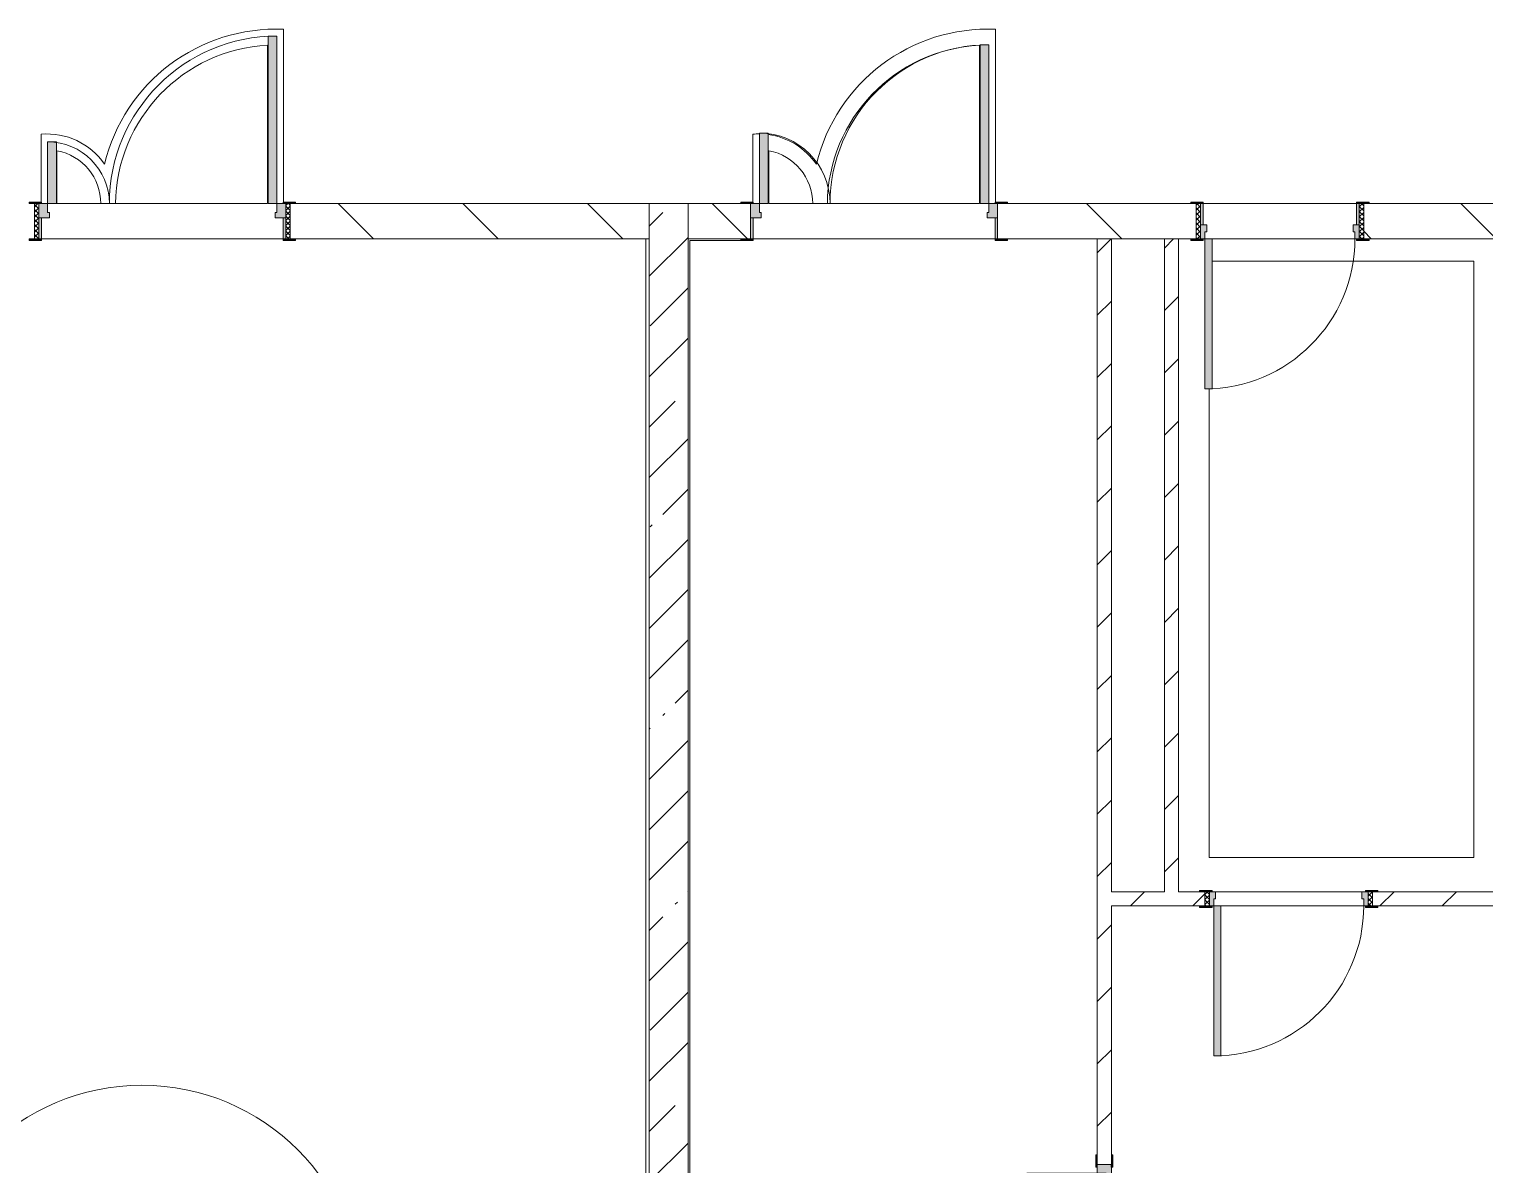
# Model space of a CAD drawing. Header units: millimetres. Extents: x 39815 to 261742, y -8553 to 29000.
# Drawn here: x 238347 to 246599, y 5153 to 11589 of the extents above; entities that cross this region are included whole.
import ezdxf

# ---------------------------------------------------------------- set-up
doc = ezdxf.new("R2010")
doc.units = ezdxf.units.MM
for name, color, linetype, lineweight in [('A-AREA-IDEN', 7, 'Continuous', 9), ('A-DETL', 7, 'Continuous', 5), ('A-WALL-2', 7, 'Continuous', 9), ('I-WALL-3', 7, 'Continuous', 5)]:
    doc.layers.add(name, color=color, linetype=linetype, lineweight=lineweight)
for name, color, linetype, lineweight, true_color in [('A-DOOR-2', 7, 'Continuous', 5, 0xaaaaaa), ('A-DOOR-3', 7, 'Continuous', 5, 0xe2e2e2), ('A-DOOR-FRAM-2', 7, 'Continuous', 5, 0xe2e2e2), ('A-DOOR-FRAM-3', 7, 'Continuous', 5, 0xaaaaaa), ('A-FLOR-1', 7, 'Continuous', 5, 0xaaaaaa), ('I-WALL-4', 7, 'Continuous', 5, 0x2b586c)]:
    doc.layers.add(name, color=color, linetype=linetype, lineweight=lineweight, true_color=true_color)
pattern_1 = [(135, (134731.94, 0), (-353.5534, -353.5534), [])]
pattern_2 = [(45, (134731.94, 0), (-176.7767, 176.7767), [])]

# ---------------------------------------------------------------- blocks, each defined once
blk = doc.blocks.new('110_Дверь_СКБ_2Ст - Д-2а_л_ Из коридора на лестницу-32216062-Общий план 2 этажа с размещением фрагментов 2_8-2_11')
at = {"layer": 'A-DOOR-3'}
for points in [[(612.5, 100), (662.5, 100), (662.5, 1000), (612.5, 1000)], [(-587.5, 100), (-587.5, 500), (-637.5, 500), (-637.5, 100)], [(712.5, -100), (712.5, 20), (697.5, 20), (697.5, -100)]]:
    blk.add_hatch(color=256, dxfattribs=at).paths.add_polyline_path(points)
h = blk.add_hatch(color=256, dxfattribs=at)
h.paths.add_polyline_path([(652.5, 20), (712.5, 20), (712.5, 100), (662.5, 100), (662.5, 50), (652.5, 50)])
h.paths.add_polyline_path([(-687.5, 20), (-627.5, 20), (-627.5, 50), (-637.5, 50), (-637.5, 100), (-687.5, 100)])
at = {"layer": 'A-DOOR-FRAM-2'}
for points in [[(-672.5, 100), (-672.5, 108), (-742.5, 108), (-742.5, 100)], [(767.5, 100), (767.5, 108), (697.5, 108), (697.5, 100)], [(-672.5, -100), (-672.5, 20), (-687.5, 20), (-687.5, -100)], [(-672.5, -108), (-672.5, -100), (-742.5, -100), (-742.5, -108)], [(767.5, -108), (767.5, -100), (697.5, -100), (697.5, -108)]]:
    blk.add_hatch(color=256, dxfattribs=at).paths.add_polyline_path(points)
at = {"layer": 'A-DOOR-2'}
for p, q in [((662.5, 1000), (612.5, 1000)), ((612.5, 1000), (612.5, 100)), ((662.5, 100), (662.5, 1000)), ((-637.5, 500), (-637.5, 100)), ((-587.5, 500), (-637.5, 500)), ((-587.5, 100), (-587.5, 500)), ((-637.5, 100), (-587.5, 100)), ((612.5, 100), (662.5, 100))]:
    blk.add_line(p, q, dxfattribs=at)
for centre, radius, start, end in [((662.5, 100), 900, 90, 180), ((-637.5, 100), 400, 360, 90)]:
    blk.add_arc(centre, radius, start, end, dxfattribs=at)
at = {"layer": 'A-DOOR-FRAM-3'}
for p, q in [((-672.5, 108), (-742.5, 108)), ((-742.5, 108), (-742.5, 100)), ((-742.5, 100), (-672.5, 100)), ((-637.5, 100), (-687.5, 100)), ((-687.5, 100), (-687.5, 20)), ((-672.5, 100), (-672.5, 108)), ((-637.5, 50), (-637.5, 100)), ((662.5, 100), (662.5, 50)), ((712.5, 100), (662.5, 100)), ((767.5, 108), (697.5, 108)), ((697.5, 108), (697.5, 100)), ((697.5, 100), (767.5, 100)), ((712.5, 20), (712.5, 100)), ((767.5, 100), (767.5, 108)), ((-687.5, 20), (-627.5, 20)), ((-672.5, 20), (-687.5, 20)), ((-687.5, 20), (-687.5, -100)), ((-672.5, -100), (-672.5, 20)), ((-627.5, 50), (-637.5, 50)), ((-627.5, 20), (-627.5, 50)), ((662.5, 50), (652.5, 50)), ((652.5, 50), (652.5, 20)), ((652.5, 20), (712.5, 20)), ((712.5, 20), (697.5, 20)), ((697.5, 20), (697.5, -100)), ((712.5, -100), (712.5, 20)), ((-672.5, -100), (-742.5, -100)), ((-742.5, -100), (-742.5, -108)), ((-742.5, -108), (-672.5, -108)), ((-687.5, -100), (-672.5, -100)), ((-672.5, -108), (-672.5, -100)), ((697.5, -100), (712.5, -100)), ((767.5, -100), (697.5, -100)), ((697.5, -100), (697.5, -108)), ((697.5, -108), (767.5, -108)), ((767.5, -108), (767.5, -100))]:
    blk.add_line(p, q, dxfattribs=at)
blk = doc.blocks.new('110_Дверь_СКБ_1Ст_Внутренняя1 - Д-8 950x2100h_охрана-V117-Общий план 2 этажа с размещением фрагментов 2_8-2_11')
at = {"layer": 'A-DOOR-2'}
h = blk.add_hatch(dxfattribs=at)
h.set_pattern_fill('FP_17', color=256, style=0, pattern_type=2)
h.set_pattern_definition([(135, (1826.41, 164.685), (-14.14214, -14.14214), []), (225, (1826.41, 164.685), (14.14214, -14.14214), [])])
h.paths.add_polyline_path([(487.5, 100), (462.5, 100), (462.5, -100), (487.5, -100)])
at = {"layer": 'A-DOOR-3'}
h = blk.add_hatch(color=256, dxfattribs=at)
h.paths.add_polyline_path([(437.5, 100), (437.5, 60), (427.5, 60), (427.5, 20), (462.5, 20), (462.5, 100)])
h.paths.add_polyline_path([(-412.5, 100), (-437.5, 100), (-437.5, 20), (-402.5, 20), (-402.5, 60), (-412.5, 60)])
at = {"layer": 'A-DOOR-FRAM-2'}
for points in [[(397.5, 950), (397.5, 100), (437.5, 100), (437.5, 950)], [(-492.5, 108), (-492.5, 100), (-422.5, 100), (-422.5, 108)], [(517.5, 108), (447.5, 108), (447.5, 100), (517.5, 100)], [(-422.5, 20), (-437.5, 20), (-437.5, -100), (-422.5, -100)], [(462.5, 20), (447.5, 20), (447.5, -100), (462.5, -100)], [(-492.5, -100), (-492.5, -108), (-422.5, -108), (-422.5, -100)], [(447.5, -100), (447.5, -108), (517.5, -108), (517.5, -100)]]:
    blk.add_hatch(color=256, dxfattribs=at).paths.add_polyline_path(points)
at = {"layer": 'A-DOOR-FRAM-3'}
h = blk.add_hatch(dxfattribs=at)
h.set_pattern_fill('FP_18', color=256, style=0, pattern_type=2)
h.set_pattern_definition([(45, (-296.384, 164.685), (-14.1421, 14.1421), []), (135, (-296.384, 164.685), (-14.1421, -14.1421), [])])
h.paths.add_polyline_path([(-437.5, 100), (-462.5, 100), (-462.5, -100), (-437.5, -100)])
at = {"layer": 'A-DOOR-2'}
for p, q in [((437.5, 950), (397.5, 950)), ((397.5, 950), (397.5, 100)), ((437.5, 100), (437.5, 950)), ((397.5, 100), (437.5, 100))]:
    blk.add_line(p, q, dxfattribs=at)
blk.add_arc((437.5, 100), 850, 90, 180, dxfattribs=at)
at = {"layer": 'A-DOOR-FRAM-3'}
for p, q in [((-422.5, 108), (-492.5, 108)), ((-492.5, 108), (-492.5, 100)), ((-492.5, 100), (-422.5, 100)), ((-437.5, 100), (-462.5, 100)), ((-462.5, 100), (-462.5, -100)), ((-412.5, 100), (-437.5, 100)), ((-437.5, 100), (-437.5, 20)), ((-437.5, -100), (-437.5, 100)), ((-422.5, 100), (-437.5, 100)), ((-437.5, 100), (-437.5, 99)), ((-437.5, 99), (-422.5, 99)), ((-422.5, 100), (-422.5, 108)), ((-422.5, 99), (-422.5, 100)), ((-412.5, 60), (-412.5, 100)), ((437.5, 100), (437.5, 60)), ((462.5, 100), (437.5, 100)), ((517.5, 108), (447.5, 108)), ((447.5, 108), (447.5, 100)), ((462.5, 100), (447.5, 100)), ((447.5, 100), (447.5, 99)), ((447.5, 100), (517.5, 100)), ((447.5, 99), (462.5, 99)), ((462.5, 20), (462.5, 100)), ((487.5, 100), (462.5, 100)), ((462.5, 100), (462.5, -100)), ((462.5, 99), (462.5, 100)), ((487.5, -100), (487.5, 100)), ((517.5, 100), (517.5, 108)), ((-437.5, 20), (-402.5, 20)), ((-422.5, 20), (-437.5, 20)), ((-437.5, 20), (-437.5, -100)), ((-422.5, -100), (-422.5, 20)), ((-402.5, 60), (-412.5, 60)), ((-402.5, 20), (-402.5, 60)), ((437.5, 60), (427.5, 60)), ((427.5, 60), (427.5, 20)), ((427.5, 20), (462.5, 20)), ((462.5, 20), (447.5, 20)), ((447.5, 20), (447.5, -100)), ((462.5, -100), (462.5, 20)), ((-422.5, -100), (-492.5, -100)), ((-492.5, -100), (-492.5, -108)), ((-492.5, -108), (-422.5, -108)), ((-462.5, -100), (-437.5, -100)), ((-437.5, -100), (-422.5, -100)), ((-422.5, -108), (-422.5, -100)), ((447.5, -100), (462.5, -100)), ((517.5, -100), (447.5, -100)), ((447.5, -100), (447.5, -108)), ((447.5, -108), (517.5, -108)), ((462.5, -100), (487.5, -100)), ((517.5, -108), (517.5, -100))]:
    blk.add_line(p, q, dxfattribs=at)
blk = doc.blocks.new('110_Дверь_СКБ_1Ст_Внутренняя1 - Д-8 950x2100h_охрана-V169-Общий план 2 этажа с размещением фрагментов 2_8-2_11')
at = {"layer": 'A-DOOR-2'}
h = blk.add_hatch(dxfattribs=at)
h.set_pattern_fill('FP_106', color=256, style=0, pattern_type=2)
h.set_pattern_definition([(135, (1826.41, 104.685), (-14.14214, -14.14214), []), (225, (1826.41, 104.685), (14.14214, -14.14214), [])])
h.paths.add_polyline_path([(487.5, 40), (462.5, 40), (462.5, -40), (487.5, -40)])
at = {"layer": 'A-DOOR-3'}
h = blk.add_hatch(color=256, dxfattribs=at)
h.paths.add_polyline_path([(437.5, 40), (437.5, 0), (427.5, 0), (427.5, -40), (462.5, -40), (462.5, 40)])
h.paths.add_polyline_path([(-412.5, 40), (-437.5, 40), (-437.5, -40), (-402.5, -40), (-402.5, 0), (-412.5, 0)])
at = {"layer": 'A-DOOR-FRAM-2'}
for points in [[(397.5, 890), (397.5, 40), (437.5, 40), (437.5, 890)], [(-492.5, 48), (-492.5, 40), (-422.5, 40), (-422.5, 48)], [(517.5, 48), (447.5, 48), (447.5, 40), (517.5, 40)], [(-422.5, -40), (-492.5, -40), (-492.5, -48), (-422.5, -48)], [(447.5, -40), (447.5, -48), (517.5, -48), (517.5, -40)]]:
    blk.add_hatch(color=256, dxfattribs=at).paths.add_polyline_path(points)
at = {"layer": 'A-DOOR-FRAM-3'}
h = blk.add_hatch(dxfattribs=at)
h.set_pattern_fill('FP_19', color=256, style=0, pattern_type=2)
h.set_pattern_definition([(45, (-296.384, 104.685), (-14.1421, 14.1421), []), (135, (-296.384, 104.685), (-14.1421, -14.1421), [])])
h.paths.add_polyline_path([(-437.5, 40), (-462.5, 40), (-462.5, -40), (-437.5, -40)])
at = {"layer": 'A-DOOR-2'}
for p, q in [((437.5, 890), (397.5, 890)), ((397.5, 890), (397.5, 40)), ((437.5, 40), (437.5, 890)), ((397.5, 40), (437.5, 40))]:
    blk.add_line(p, q, dxfattribs=at)
blk.add_arc((437.5, 40), 850, 90, 180, dxfattribs=at)
at = {"layer": 'A-DOOR-FRAM-3'}
for p, q in [((-422.5, 48), (-492.5, 48)), ((-492.5, 48), (-492.5, 40)), ((-492.5, 40), (-422.5, 40)), ((-437.5, 40), (-462.5, 40)), ((-462.5, 40), (-462.5, -40)), ((-412.5, 40), (-437.5, 40)), ((-437.5, 40), (-437.5, -40)), ((-437.5, -40), (-437.5, 40)), ((-422.5, 40), (-437.5, 40)), ((-437.5, 40), (-437.5, 39)), ((-437.5, 39), (-422.5, 39)), ((-422.5, 40), (-422.5, 48)), ((-422.5, 39), (-422.5, 40)), ((-412.5, 0), (-412.5, 40)), ((-402.5, 0), (-412.5, 0)), ((-402.5, -40), (-402.5, 0)), ((437.5, 0), (427.5, 0)), ((427.5, 0), (427.5, -40)), ((437.5, 40), (437.5, 0)), ((462.5, 40), (437.5, 40)), ((517.5, 48), (447.5, 48)), ((447.5, 48), (447.5, 40)), ((462.5, 40), (447.5, 40)), ((447.5, 40), (447.5, 39)), ((447.5, 40), (517.5, 40)), ((447.5, 39), (462.5, 39)), ((462.5, -40), (462.5, 40)), ((487.5, 40), (462.5, 40)), ((462.5, 40), (462.5, -40)), ((462.5, 39), (462.5, 40)), ((487.5, -40), (487.5, 40)), ((517.5, 40), (517.5, 48)), ((-422.5, -40), (-492.5, -40)), ((-492.5, -40), (-492.5, -48)), ((-492.5, -48), (-422.5, -48)), ((-462.5, -40), (-437.5, -40)), ((-422.5, -39), (-437.5, -39)), ((-437.5, -39), (-437.5, -40)), ((-437.5, -40), (-402.5, -40)), ((-437.5, -40), (-422.5, -40)), ((-422.5, -40), (-422.5, -39)), ((-422.5, -48), (-422.5, -40)), ((427.5, -40), (462.5, -40)), ((462.5, -39), (447.5, -39)), ((447.5, -39), (447.5, -40)), ((447.5, -40), (462.5, -40)), ((517.5, -40), (447.5, -40)), ((447.5, -40), (447.5, -48)), ((447.5, -48), (517.5, -48)), ((462.5, -40), (462.5, -39)), ((462.5, -40), (487.5, -40)), ((517.5, -48), (517.5, -40))]:
    blk.add_line(p, q, dxfattribs=at)
blk = doc.blocks.new('110_Дверь_СКБ_2Ст - Д-6_л__ ДОО_Дв_1450x2100h_Дверь из раздевальной в коридор-V120-Общий план 2 этажа с размещением фрагментов 2_8-2_11')
at = {"layer": 'A-DOOR-2'}
h = blk.add_hatch(dxfattribs=at)
h.set_pattern_fill('FP_4', color=256, style=0, pattern_type=2)
h.set_pattern_definition([(135, (1576.41, 164.685), (-14.14214, -14.14214), []), (225, (1576.41, 164.685), (14.14214, -14.14214), [])])
h.paths.add_polyline_path([(737.5, 100), (712.5, 100), (712.5, -100), (737.5, -100)])
at = {"layer": 'A-DOOR-3'}
for points in [[(662.5, 100), (662.5, 1050), (612.5, 1050), (612.5, 100)], [(-587.5, 100), (-587.5, 450), (-637.5, 450), (-637.5, 100)]]:
    blk.add_hatch(color=256, dxfattribs=at).paths.add_polyline_path(points)
h = blk.add_hatch(color=256, dxfattribs=at)
h.paths.add_polyline_path([(712.5, 100), (662.5, 100), (662.5, 50), (652.5, 50), (652.5, 20), (712.5, 20)])
h.paths.add_polyline_path([(-627.5, 20), (-627.5, 50), (-637.5, 50), (-637.5, 100), (-687.5, 100), (-687.5, 20)])
at = {"layer": 'A-DOOR-FRAM-2'}
for points in [[(-672.5, 100), (-672.5, 108), (-742.5, 108), (-742.5, 100)], [(767.5, 100), (767.5, 108), (697.5, 108), (697.5, 100)], [(-672.5, 20), (-687.5, 20), (-687.5, -100), (-672.5, -100), (-672.5, -57.7)], [(712.5, 20), (697.5, 20), (697.5, -100), (712.5, -100)], [(-672.5, -100), (-742.5, -100), (-742.5, -108), (-672.5, -108)], [(767.5, -108), (767.5, -100), (697.5, -100), (697.5, -108)]]:
    blk.add_hatch(color=256, dxfattribs=at).paths.add_polyline_path(points)
at = {"layer": 'A-DOOR-FRAM-3'}
h = blk.add_hatch(dxfattribs=at)
h.set_pattern_fill('FP_5', color=256, style=0, pattern_type=2)
h.set_pattern_definition([(45, (-546.384, 164.685), (-14.1421, 14.1421), []), (135, (-546.384, 164.685), (-14.1421, -14.1421), [])])
h.paths.add_polyline_path([(-687.5, -57.7), (-687.5, 100), (-712.5, 100), (-712.5, -100), (-687.5, -100)])
at = {"layer": 'A-DOOR-2'}
for p, q in [((662.5, 1050), (612.5, 1050)), ((612.5, 1050), (612.5, 100)), ((662.5, 100), (662.5, 1050)), ((-637.5, 450), (-637.5, 100)), ((-587.5, 450), (-637.5, 450)), ((-587.5, 100), (-587.5, 450)), ((-637.5, 100), (-587.5, 100)), ((612.5, 100), (662.5, 100))]:
    blk.add_line(p, q, dxfattribs=at)
for centre, radius, start, end in [((662.5, 100), 950, 90, 180), ((-637.5, 100), 350, 360, 90)]:
    blk.add_arc(centre, radius, start, end, dxfattribs=at)
at = {"layer": 'A-DOOR-FRAM-3'}
for p, q in [((-672.5, 108), (-742.5, 108)), ((-742.5, 108), (-742.5, 100)), ((-742.5, 100), (-672.5, 100)), ((-687.5, 100), (-712.5, 100)), ((-712.5, 100), (-712.5, -100)), ((-637.5, 100), (-687.5, 100)), ((-687.5, 100), (-687.5, 20)), ((-687.5, -100), (-687.5, 100)), ((-672.5, 100), (-672.5, 108)), ((-637.5, 50), (-637.5, 100)), ((662.5, 100), (662.5, 50)), ((712.5, 100), (662.5, 100)), ((767.5, 108), (697.5, 108)), ((697.5, 108), (697.5, 100)), ((697.5, 100), (767.5, 100)), ((712.5, 20), (712.5, 100)), ((737.5, 100), (712.5, 100)), ((712.5, 100), (712.5, -100)), ((737.5, -100), (737.5, 100)), ((767.5, 100), (767.5, 108)), ((-687.5, 20), (-627.5, 20)), ((-672.5, 20), (-687.5, 20)), ((-687.5, 20), (-687.5, -100)), ((-672.5, -100), (-672.5, 20)), ((-627.5, 50), (-637.5, 50)), ((-627.5, 20), (-627.5, 50)), ((662.5, 50), (652.5, 50)), ((652.5, 50), (652.5, 20)), ((652.5, 20), (712.5, 20)), ((712.5, 20), (697.5, 20)), ((697.5, 20), (697.5, -100)), ((712.5, -100), (712.5, 20)), ((-672.5, -100), (-742.5, -100)), ((-742.5, -100), (-742.5, -108)), ((-742.5, -108), (-672.5, -108)), ((-712.5, -100), (-687.5, -100)), ((-687.5, -100), (-672.5, -100)), ((-672.5, -108), (-672.5, -100)), ((697.5, -100), (712.5, -100)), ((767.5, -100), (697.5, -100)), ((697.5, -100), (697.5, -108)), ((697.5, -108), (767.5, -108)), ((712.5, -100), (737.5, -100)), ((767.5, -108), (767.5, -100))]:
    blk.add_line(p, q, dxfattribs=at)
blk = doc.blocks.new('110_Дверь_СКБ_2Ст - Д-5_п_ Из игровой в коридор-32351726-Общий план 2 этажа с размещением фрагментов 2_8-2_11')
at = {"layer": 'A-DOOR-3'}
h = blk.add_hatch(color=256, dxfattribs=at)
h.paths.add_polyline_path([(712.5, -40), (712.5, 40), (652.5, 40), (652.5, 10), (662.5, 10), (662.5, -40)])
h.paths.add_polyline_path([(-627.5, 40), (-687.5, 40), (-687.5, -40), (-637.5, -40), (-637.5, 10), (-627.5, 10)])
for points in [[(-587.5, -433.5), (-587.5, -40), (-637.5, -40), (-637.5, -440), (-587.5, -440)], [(662.5, -940), (662.5, -40), (612.5, -40), (612.5, -940)]]:
    blk.add_hatch(color=256, dxfattribs=at).paths.add_polyline_path(points)
at = {"layer": 'A-DOOR-FRAM-2'}
for points in [[(-672.5, 48), (-742.5, 48), (-742.5, 40), (-672.5, 40)], [(767.5, 48), (697.5, 48), (697.5, 40), (767.5, 40)], [(-672.5, -40), (-742.5, -40), (-742.5, -48), (-672.5, -48)], [(767.5, -40), (697.5, -40), (697.5, -48), (767.5, -48)]]:
    blk.add_hatch(color=256, dxfattribs=at).paths.add_polyline_path(points)
at = {"layer": 'A-DOOR-2'}
for p, q in [((-637.5, -40), (-587.5, -40)), ((-637.5, -440), (-637.5, -40)), ((-587.5, -40), (-587.5, -440)), ((612.5, -40), (662.5, -40)), ((612.5, -940), (612.5, -40)), ((662.5, -40), (662.5, -940)), ((-587.5, -440), (-637.5, -440)), ((662.5, -940), (612.5, -940))]:
    blk.add_line(p, q, dxfattribs=at)
for centre, radius, start, end in [((-637.5, -40), 400, 270, 0), ((662.5, -40), 900, 180, 270)]:
    blk.add_arc(centre, radius, start, end, dxfattribs=at)
at = {"layer": 'A-DOOR-FRAM-3'}
for p, q in [((-742.5, 48), (-672.5, 48)), ((-742.5, 40), (-742.5, 48)), ((-672.5, 40), (-742.5, 40)), ((-687.5, 40), (-627.5, 40)), ((-687.5, -40), (-687.5, 40)), ((-687.5, 40), (-672.5, 40)), ((-687.5, 39), (-687.5, 40)), ((-672.5, 39), (-687.5, 39)), ((-672.5, 48), (-672.5, 40)), ((-672.5, 40), (-672.5, 39)), ((-637.5, 10), (-637.5, -40)), ((-627.5, 10), (-637.5, 10)), ((-627.5, 40), (-627.5, 10)), ((652.5, 40), (712.5, 40)), ((652.5, 10), (652.5, 40)), ((662.5, 10), (652.5, 10)), ((662.5, -40), (662.5, 10)), ((697.5, 40), (697.5, 48)), ((697.5, 48), (767.5, 48)), ((697.5, 39), (697.5, 40)), ((697.5, 40), (712.5, 40)), ((767.5, 40), (697.5, 40)), ((712.5, 39), (697.5, 39)), ((712.5, 40), (712.5, -40)), ((712.5, 40), (712.5, 39)), ((767.5, 48), (767.5, 40)), ((-742.5, -40), (-672.5, -40)), ((-742.5, -48), (-742.5, -40)), ((-672.5, -48), (-742.5, -48)), ((-637.5, -40), (-687.5, -40)), ((-672.5, -40), (-672.5, -48)), ((712.5, -40), (662.5, -40)), ((697.5, -48), (697.5, -40)), ((697.5, -40), (767.5, -40)), ((767.5, -48), (697.5, -48)), ((767.5, -40), (767.5, -48))]:
    blk.add_line(p, q, dxfattribs=at)
blk = doc.blocks.new('Марка_Помещения - Номер-25198446-Общий план 2 этажа с размещением фрагментов 2_8-2_11')
at = {"layer": 'A-AREA-IDEN'}
for start, end in [(360, 180), (180, 360)]:
    blk.add_arc((0, 0), 2.5, start, end, dxfattribs=at)

msp = doc.modelspace()

# ---------------------------------------------------------------- hatches: boundary and pattern name
at = {"layer": 'I-WALL-3'}
h = msp.add_hatch(dxfattribs=at)
h.set_pattern_fill('FP_72', color=256, style=0, pattern_type=2)
h.set_pattern_definition(pattern_1)
h.paths.add_polyline_path([(236341.9, 10400), (238376.9, 10400), (238376.9, 10600), (236341.9, 10600)])
h.paths.add_polyline_path([(241791.6, 10400), (241861.9, 10400), (241861.9, 10600), (239826.9, 10600), (239826.9, 10400), (239856.9, 10400)])
h = msp.add_hatch(dxfattribs=at)
h.set_pattern_fill('FP_69', color=256, style=0, pattern_type=2)
h.set_pattern_definition([(45, (134731.94, 0), (-285.1231, 285.1231), []), (45, (135017.06, 0), (-285.1231, 285.1231), [504.031, -100.806, 16.764, -84.042])])
h.paths.add_polyline_path([(242081.9, 2400), (242081.9, 10600), (241861.9, 10600), (241861.9, 2400)])
h = msp.add_hatch(dxfattribs=at)
h.set_pattern_fill('FP_72', color=256, style=0, pattern_type=2)
h.set_pattern_definition(pattern_1)
h.paths.add_polyline_path([(255941.9, 10400), (255941.9, 10600), (254061.9, 10600), (254061.9, 10400), (255092.7, 10400)])
h.paths.add_polyline_path([(243836.9, 10400), (244961.9, 10400), (244961.9, 10600), (243836.9, 10600), (243836.9, 10422.3)])
h.paths.add_polyline_path([(242081.9, 10400), (242436.9, 10400), (242436.9, 10600), (242081.9, 10600), (242081.9, 10422.3)])
h.paths.add_polyline_path([(246225.3, 10400), (246661.9, 10400), (246661.9, 10600), (245911.9, 10600), (245911.9, 10400), (245941.9, 10400)])
h = msp.add_hatch(dxfattribs=at)
h.set_pattern_fill('FP_73', color=256, style=0, pattern_type=2)
h.set_pattern_definition(pattern_2)
h.paths.add_polyline_path([(244481.9, 100), (244481.9, 3755), (244401.9, 3755), (244401.9, 100)])
h.paths.add_polyline_path([(244451.9, 5155), (244481.9, 5155), (244481.9, 10400), (244401.9, 10400), (244401.9, 5155)])
h = msp.add_hatch(dxfattribs=at)
h.set_pattern_fill('FP_73', color=256, style=0, pattern_type=2)
h.set_pattern_definition(pattern_2)
h.paths.add_polyline_path([(244861.9, 6700), (244861.9, 10400), (244781.9, 10400), (244781.9, 6700)])
h = msp.add_hatch(dxfattribs=at)
h.set_pattern_fill('FP_73', color=256, style=0, pattern_type=2)
h.set_pattern_definition(pattern_2)
h.paths.add_polyline_path([(244981.9, 6620), (245011.9, 6620), (245011.9, 6700), (244481.9, 6700), (244481.9, 6620)])
h.paths.add_polyline_path([(246225.3, 6620), (246661.9, 6620), (246661.9, 6700), (245961.9, 6700), (245961.9, 6620), (245991.9, 6620)])

# ---------------------------------------------------------------- linework, layer by layer
at = {"layer": 'A-DETL'}
for p, q in [((246535.4, 10273.7), (245051.9, 10273.7)), ((246535.4, 6893.7), (246535.4, 10273.7)), ((245035.4, 9550), (245035.4, 6893.7)), ((245035.4, 6893.7), (246535.4, 6893.7))]:
    msp.add_line(p, q, dxfattribs=at)
at = {"layer": 'A-FLOR-1'}
for p, q in [((239789, 10608), (239789, 11588.1)), ((243824, 10608), (243824, 11588.1)), ((239699, 11497.8), (239699, 10600)), ((243734, 11497.8), (243734, 10600)), ((238414.9, 10993.6), (238414.9, 10608)), ((242449.9, 10993.6), (242449.9, 10608)), ((238504.9, 10600), (238504.9, 10899.7)), ((242539.9, 10600), (242539.9, 10899.7)), ((238504.9, 10600), (238836.6, 10600)), ((242539.9, 10600), (243734, 10600)), ((241841.9, 503.1), (241841.9, 10400)), ((242381.9, 10392), (242091.9, 10392)), ((242091.9, 10392), (242091.9, 2392))]:
    msp.add_line(p, q, dxfattribs=at)
for centre, radius, start, end in [((239746.5, 10589), 1000, 87.56236, 166.45029), ((243781.5, 10589), 1000, 87.56236, 166.45029), ((239746.5, 10589), 910, 92.99005, 179.3074), ((243781.5, 10589), 910, 92.99005, 179.3074), ((238448.5, 10600), 395, 34.42231, 94.87345), ((242483.5, 10600), 395, 89.4985, 94.87345), ((242483.5, 10600), 395, 34.42231, 82.19504), ((238448.5, 10600), 305, 360, 79.33549), ((242483.5, 10600), 305, 360, 79.33549)]:
    msp.add_arc(centre, radius, start, end, dxfattribs=at)
at = {"layer": 'A-WALL-2'}
for p, q in [((241861.9, 10400), (241861.9, 10600)), ((242081.9, 10600), (242081.9, 10400)), ((244481.9, 10400), (244401.9, 10400)), ((244861.9, 10400), (244781.9, 10400))]:
    msp.add_line(p, q, dxfattribs=at)
at = {"layer": 'I-WALL-3'}
for p, q in [((238836.6, 10600), (239699, 10600)), ((242381.9, 10600), (239856.9, 10600)), ((244931.9, 10600), (243891.9, 10600)), ((245001.9, 10600), (245871.9, 10600)), ((239786.9, 10400), (238416.9, 10400)), ((239856.9, 10400), (241861.9, 10400)), ((241861.9, 10400), (241861.9, 150)), ((242081.9, 10400), (242381.9, 10400)), ((242081.9, 2400), (242081.9, 10400)), ((243821.9, 10400), (242451.9, 10400)), ((243891.9, 10400), (244401.9, 10400)), ((244401.9, 10400), (244401.9, 5210)), ((244481.9, 10400), (244781.9, 10400)), ((244481.9, 6700), (244481.9, 10400)), ((244781.9, 10400), (244781.9, 6700)), ((244861.9, 10400), (244931.9, 10400)), ((244861.9, 6700), (244861.9, 10400)), ((245861.9, 10400), (245051.9, 10400)), ((245941.9, 10400), (246661.9, 10400)), ((244781.9, 6700), (244481.9, 6700)), ((244981.9, 6700), (244861.9, 6700)), ((245071.9, 6700), (245901.9, 6700)), ((246661.9, 6700), (245991.9, 6700)), ((244481.9, 6620), (244981.9, 6620)), ((244481.9, 5210), (244481.9, 6620)), ((245911.9, 6620), (245101.9, 6620)), ((245991.9, 6620), (246661.9, 6620))]:
    msp.add_line(p, q, dxfattribs=at)
at = {"layer": 'I-WALL-4'}
msp.add_line((255941.9, 10600), (245941.9, 10600), dxfattribs=at)

# ---------------------------------------------------------------- block references
at = {"layer": 'A-AREA-IDEN', "xscale": 499.9999999999995, "yscale": 499.9999999999995, "zscale": 499.9999999999995}
msp.add_blockref('Марка_Помещения - Номер-25198446-Общий план 2 этажа с размещением фрагментов 2_8-2_11', (238986.1, 4353.6), dxfattribs=at)
at = {"layer": 'A-DOOR-2'}
for name, p in [('110_Дверь_СКБ_2Ст - Д-6_л__ ДОО_Дв_1450x2100h_Дверь из раздевальной в коридор-V120-Общий план 2 этажа с размещением фрагментов 2_8-2_11', (239089.4, 10500)), ('110_Дверь_СКБ_2Ст - Д-2а_л_ Из коридора на лестницу-32216062-Общий план 2 этажа с размещением фрагментов 2_8-2_11', (243124.4, 10500))]:
    msp.add_blockref(name, p, dxfattribs=at)
for name, p, rotation in [('110_Дверь_СКБ_1Ст_Внутренняя1 - Д-8 950x2100h_охрана-V117-Общий план 2 этажа с размещением фрагментов 2_8-2_11', (245449.4, 10500), 180), ('110_Дверь_СКБ_1Ст_Внутренняя1 - Д-8 950x2100h_охрана-V169-Общий план 2 этажа с размещением фрагментов 2_8-2_11', (245499.4, 6660), 180), ('110_Дверь_СКБ_2Ст - Д-5_п_ Из игровой в коридор-32351726-Общий план 2 этажа с размещением фрагментов 2_8-2_11', (244441.9, 4467.5), 269.9999999999999)]:
    msp.add_blockref(name, p, dxfattribs=dict(at, rotation=rotation))

doc.saveas('drawing.dxf')
